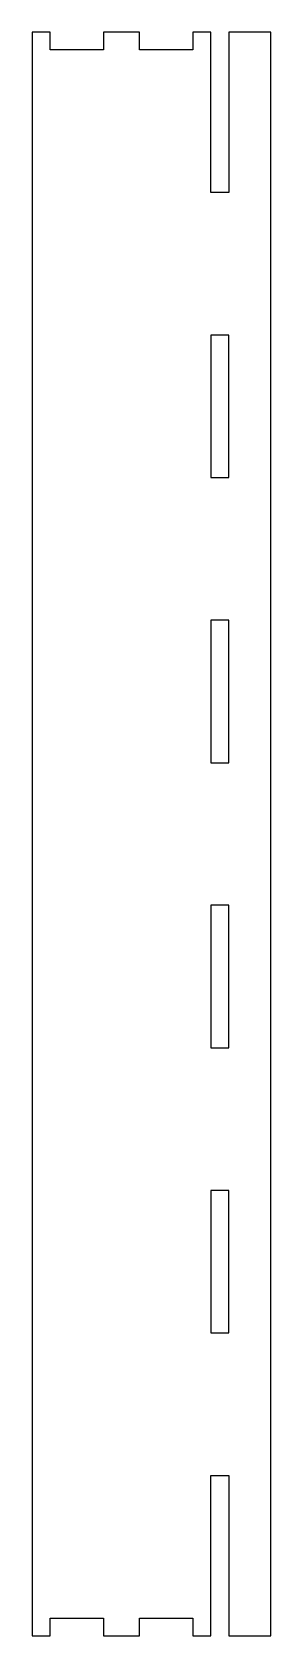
# Model space of a CAD drawing. Header units: millimetres. Extents: x 137 to 203, y -244 to 206.
import ezdxf

# ---------------------------------------------------------------- set-up
doc = ezdxf.new("R2010")
doc.units = ezdxf.units.MM

msp = doc.modelspace()

# ---------------------------------------------------------------- linework, layer by layer
at = {"color": 7, "linetype": 'Continuous', "lineweight": 25}
for p, q in [((136.69, 206.34), (136.69, -243.66)), ((141.69, 206.34), (136.69, 206.34)), ((141.69, 201.34), (141.69, 206.34)), ((156.69, 206.34), (156.69, 201.34)), ((166.69, 206.34), (156.69, 206.34)), ((166.69, 201.34), (166.69, 206.34)), ((181.69, 206.34), (181.69, 201.34)), ((186.69, 206.34), (181.69, 206.34)), ((186.69, 161.34), (186.69, 206.34)), ((191.69, 206.34), (191.69, 161.34)), ((203.49, 206.34), (191.69, 206.34)), ((203.49, -243.66), (203.49, 206.34)), ((156.69, 201.34), (141.69, 201.34)), ((181.69, 201.34), (166.69, 201.34)), ((191.69, 161.34), (186.69, 161.34)), ((186.69, 121.34), (186.69, 81.34)), ((191.69, 121.34), (186.69, 121.34)), ((191.69, 81.34), (191.69, 121.34)), ((186.69, 81.34), (191.69, 81.34)), ((186.69, 41.34), (186.69, 1.34)), ((191.69, 41.34), (186.69, 41.34)), ((191.69, 1.34), (191.69, 41.34)), ((186.69, 1.34), (191.69, 1.34)), ((186.69, -38.66), (186.69, -78.66)), ((191.69, -38.66), (186.69, -38.66)), ((191.69, -78.66), (191.69, -38.66)), ((186.69, -78.66), (191.69, -78.66)), ((186.69, -118.66), (186.69, -158.66)), ((191.69, -118.66), (186.69, -118.66)), ((191.69, -158.66), (191.69, -118.66)), ((186.69, -158.66), (191.69, -158.66)), ((186.69, -198.66), (191.69, -198.66)), ((186.69, -243.66), (186.69, -198.66)), ((191.69, -198.66), (191.69, -243.66)), ((141.69, -238.66), (156.69, -238.66)), ((141.69, -243.66), (141.69, -238.66)), ((156.69, -238.66), (156.69, -243.66)), ((166.69, -238.66), (181.69, -238.66)), ((166.69, -243.66), (166.69, -238.66)), ((181.69, -238.66), (181.69, -243.66)), ((136.69, -243.66), (141.69, -243.66)), ((156.69, -243.66), (166.69, -243.66)), ((181.69, -243.66), (186.69, -243.66)), ((191.69, -243.66), (203.49, -243.66))]:
    msp.add_line(p, q, dxfattribs=at)

doc.saveas('drawing.dxf')
